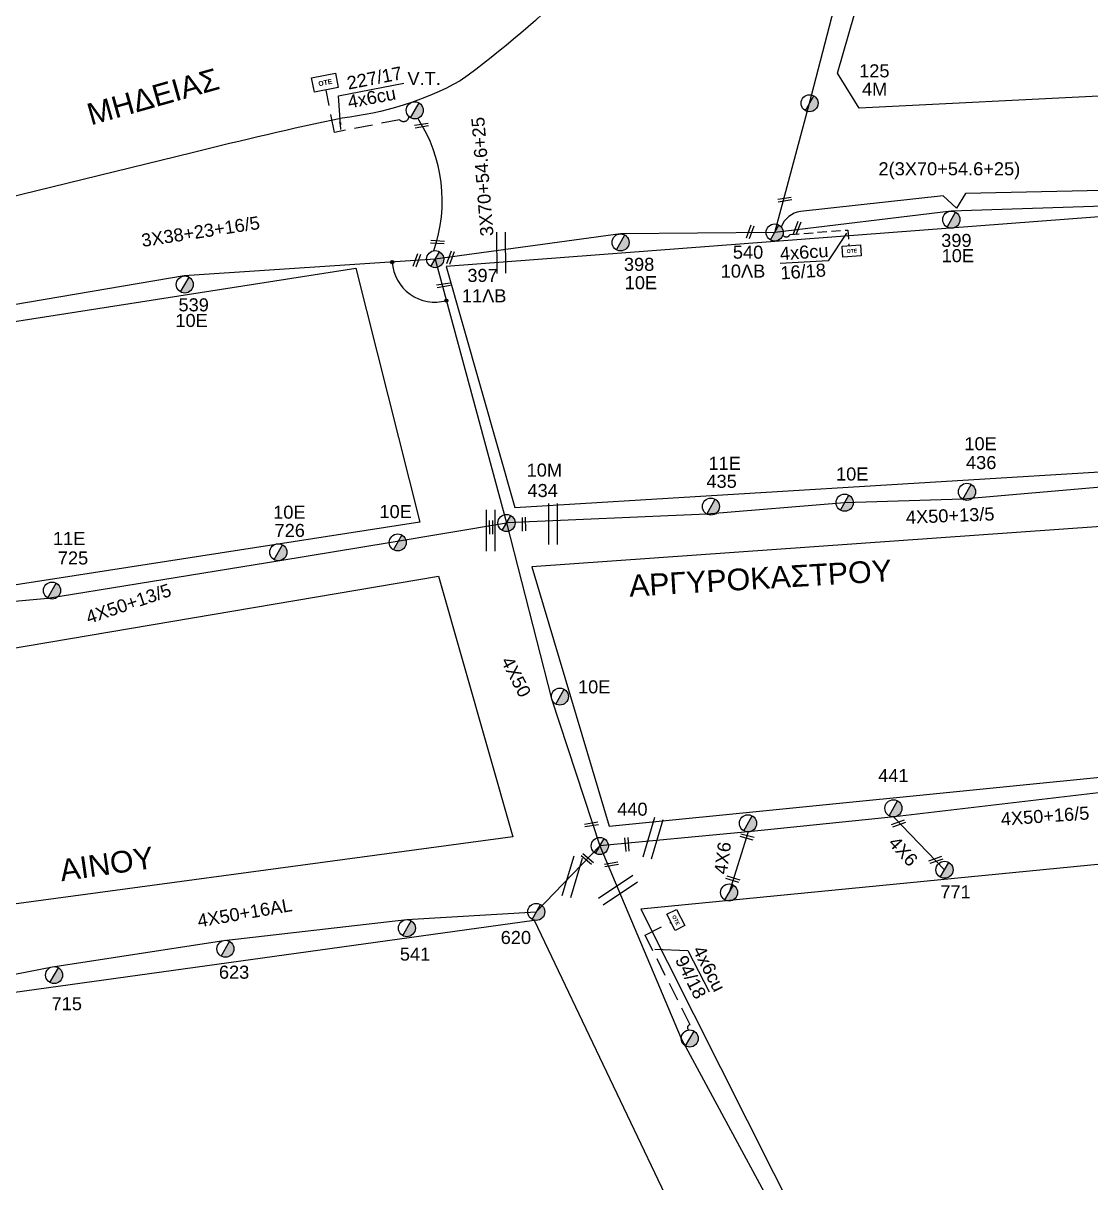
# Model space of a CAD drawing. Header units: millimetres. Extents: x 72 to 3039, y -786 to 786.
# Drawn here: x 783.6 to 931, y 312.3 to 472.4 of the extents above; entities that cross this region are included whole.
import ezdxf

# ---------------------------------------------------------------- set-up
doc = ezdxf.new("R2010")
doc.units = ezdxf.units.MM
doc.linetypes.add('DASHED', pattern=[19.05, 12.7, -6.35])
for name, color, linetype in [('Pillar OTE', 7, 'Continuous'), ('Άγνωστα', 7, 'Continuous'), ('Γέφυρες Εναέριου Δικτύου', 7, 'Continuous'), ('Γυμνά εναέρια ΧΤ (3Φ)   4x50AL', 7, 'Continuous'), ('Γυμνά εναέρια ΧΤ και ΦΟΠ (3Φ)   4x50+16AL', 7, 'Continuous'), ('Επιγραφές - Σχήματα', 7, 'Continuous'), ('Καλώδια ΧΤ   4x6AL', 7, 'DASHED'), ('Μηχανική τομή', 7, 'Continuous'), ('Στύλος ΦΜ', 7, 'Continuous'), ('Στύλος ΦΜ @ 1', 7, 'Continuous'), ('Συνδέσεις', 7, 'Continuous'), ('Συνεστραμμένα ΧΤ   3x70+54.6+25 AL', 7, 'SYN_LINE'), ('Τομή', 7, 'Continuous'), ('Υπόβαθρο ΔΕΗ', 7, 'Continuous'), ('Υπόγεια καλώδια Παροχών ΧΤ   4x50AL', 7, 'DASHED'), ('Υπόγεια καλώδια Παροχών ΧΤ   4x6', 7, 'DASHED')]:
    doc.layers.add(name, color=color, linetype=linetype)
doc.styles.get("Standard").update_dxf_attribs({"font": 'arial.ttf'})
doc.linetypes.add('SYN_LINE', pattern='A,0.5,-0.0001,["/\\/\\/\\/",Standard,S=0.1,R=0,X=0,Y=-0.05],-0.25', length=0.7501)
doc.dimstyles.new('ISO-25', dxfattribs={"dimtxt": 2.5, "dimasz": 2.5, "dimexe": 1.25, "dimexo": 0.625, "dimtad": 1, "dimtxsty": 'Standard', "dimcen": 2.5, "dimadec": 0, "dimazin": 0, "dimtfac": 1, "dimtmove": 0, "dimatfit": 3, "dimfxl": 1, "dimarcsym": 0})

# ---------------------------------------------------------------- blocks, each defined once
blk = doc.blocks.new('ΥΠΑΡΧΩΝ ΤΣΙΜΕΝΤΕΝΙΟΣ ΣΤΥΛΟΣ')
at = {"layer": 'Στύλος ΦΜ'}
blk.add_hatch(color=7, dxfattribs=at).paths.add_polyline_path([(-1.29, -2.28, 0.574793), (2.62, 0, 0.268822), (1.3, 2.27)])
at = {"layer": 'Στύλος ΦΜ', "color": 7}
blk.add_line((-1.29, -2.28), (1.3, 2.27), dxfattribs=at)
blk.add_circle((0, 0), 2.62, dxfattribs=at)
at = {"layer": 'Στύλος ΦΜ', "flags": 4}
for tag, p in [('ΑΡΙΘΜΟΣ', (-4.68, 8.05)), ('ΤΥΠΟΣ', (-4.91, 3.03))]:
    blk.add_attdef(tag, p, '', height=4, dxfattribs=at)
blk = doc.blocks.new('ΜΗΧΑΝΙΚΗ ΤΟΜΗ')
at = {"layer": 'Μηχανική τομή', "ltscale": 40}
for p, q in [((-1.89, 0.78), (1.89, 0.78)), ((1.89, 0), (-1.89, 0))]:
    blk.add_line(p, q, dxfattribs=at)
blk = doc.blocks.new('ΤΟΜΗ')
at = {"layer": 'Τομή', "ltscale": 40}
for p, q in [((-5.68, 0), (5.68, 0)), ((5.68, -2.33), (-5.68, -2.33))]:
    blk.add_line(p, q, dxfattribs=at)
blk = doc.blocks.new('_ΣΥΝΔΕΣΗ')
at = {"layer": 'Συνδέσεις', "linetype": 'SYN_LINE', "ltscale": 40}
blk.add_hatch(color=256, dxfattribs=at).paths.add_polyline_path([(0.5, -0.01, 1), (-0.5, -0.01, 1)])
at = {"layer": 'Συνδέσεις'}
blk.add_circle((0, -0.01), 0.5, dxfattribs=at)
blk = doc.blocks.new('PILLAR ΟΤΕ')
at = {"layer": 'Pillar OTE', "ltscale": 40}
blk.add_lwpolyline([(-3.31, 2.02), (3.39, 2.02), (3.39, -1.99), (-3.31, -1.99)], close=True, dxfattribs=at)
at = {"layer": 'Pillar OTE', "insert": (-1.81, 0.71), "char_height": 1.3575, "width": 109.961, "attachment_point": 1}
blk.add_mtext('{\\fArial|b1|i0|c161|p34;OTE}', dxfattribs=at)

msp = doc.modelspace()

# ---------------------------------------------------------------- linework, layer by layer
at = {"layer": 'Άγνωστα', "color": 1}
msp.add_lwpolyline([(887.35, 443.47), (892.16, 461.31), (895.81, 475.5), (902.6, 498.44), (908.41, 522.82), (917.59, 550.77)], dxfattribs=at)
at = {"layer": 'Άγνωστα', "color": 30, "ltscale": 15}
msp.add_lwpolyline([(887.35, 443.47), (887.34, 443.47), (866.06, 443.28), (840.47, 439.79)], dxfattribs=at)
at = {"layer": 'Άγνωστα', "color": 2}
msp.add_lwpolyline([(840.46, 439.79), (805.84, 437.47), (775.79, 432.38)], dxfattribs=at)
at = {"layer": 'Γέφυρες Εναέριου Δικτύου', "ltscale": 40}
msp.add_arc((840.46, 439.79), 5.94, 183.8337, 285.1436, dxfattribs=at)
at = {"layer": 'Γυμνά εναέρια ΧΤ (3Φ)   4x50AL', "color": 2}
msp.add_lwpolyline([(840.46, 439.79), (850.32, 403.37), (856.55, 379.11), (863.2, 358.78)], dxfattribs=at)
at = {"layer": 'Γυμνά εναέρια ΧΤ (3Φ)   4x50AL', "color": 27}
msp.add_lwpolyline([(944.62, 409.37), (913.3, 406.64), (897, 406.17), (877.96, 404.6), (850.32, 403.37)], dxfattribs=at)
at = {"layer": 'Γυμνά εναέρια ΧΤ (3Φ)   4x50AL', "color": 133}
msp.add_lwpolyline([(759.52, 390.5), (787, 393.01), (819.01, 398.17), (834.13, 400.68), (850.32, 403.37)], dxfattribs=at)
at = {"layer": 'Γυμνά εναέρια ΧΤ (3Φ)   4x50AL', "color": 30}
msp.add_lwpolyline([(863.2, 358.78), (874.45, 332.21), (893, 297.89), (903.38, 274.27), (917.45, 248.68)], dxfattribs=at)
at = {"layer": 'Γυμνά εναέρια ΧΤ και ΦΟΠ (3Φ)   4x50+16AL', "color": 6}
msp.add_lwpolyline([(946.11, 367.77), (903.87, 362.81), (883.66, 360.73), (863.2, 358.78)], dxfattribs=at)
at = {"layer": 'Γυμνά εναέρια ΧΤ και ΦΟΠ (3Φ)   4x50+16AL', "color": 1}
msp.add_lwpolyline([(766.55, 337.99), (787.64, 342.12), (811.32, 345.75), (836.57, 348.62), (854.43, 349.68), (863.2, 358.78)], dxfattribs=at)
at = {"layer": 'Καλώδια ΧΤ   4x6AL', "color": 6, "linetype": 'SYN_LINE', "ltscale": 13}
msp.add_lwpolyline([(903.73, 362.8), (910.79, 355.49)], dxfattribs=at)
at = {"layer": 'Καλώδια ΧΤ   4x6AL', "color": 6, "linetype": 'SYN_LINE', "ltscale": 11}
msp.add_lwpolyline([(883.66, 360.73), (881.05, 352.36)], dxfattribs=at)
at = {"layer": 'Συνεστραμμένα ΧΤ   3x70+54.6+25 AL', "color": 1, "ltscale": 20}
msp.add_lwpolyline([(941.08, 448.58), (938.91, 449.4), (913.68, 448.85), (912.42, 446.82), (910.6, 448.55), (890.92, 446.35, 0.291877), (888.26, 444.21, 0.94536)], format="xyb", dxfattribs=at)
at = {"layer": 'Συνεστραμμένα ΧΤ   3x70+54.6+25 AL', "color": 30, "ltscale": 20}
msp.add_lwpolyline([(941.18, 447.37), (911.7, 446.42), (887.35, 443.47)], dxfattribs=at)
at = {"layer": 'Συνεστραμμένα ΧΤ   3x70+54.6+25 AL', "color": 2, "linetype": 'SYN_LINE', "ltscale": 20}
msp.add_arc((820.47, 447.81), 20.98, 340.9481, 32.9775, dxfattribs=at)
at = {"layer": 'Υπόβαθρο ΔΕΗ'}
for points in [[(919.02, 549.27), (956.07, 539.29), (944.52, 499.84), (933.92, 462.38), (899.01, 460.65), (896.03, 465.47), (901.58, 484.83), (912.83, 525.83), (919.14, 549.24)], [(827.15, 462.31), (836.14, 464.06)], [(841.97, 438.76), (851.46, 405.5), (937.47, 410.74), (935.75, 445.9), (841.97, 438.76)], [(755.31, 426.96), (829.54, 438.55), (838.38, 403.48), (760.35, 391.37), (755.31, 426.96)], [(939.63, 369.02), (937.6, 403.27), (853.8, 397.33), (864.49, 361.5), (939.63, 369.02)], [(761.57, 382.58), (840.92, 396.03), (851.19, 360.03), (767.25, 348.73), (761.51, 382.57)], [(984.19, 361.31), (868.88, 350.06), (890.86, 306.34), (976.75, 316.16), (984.19, 361.31)]]:
    msp.add_lwpolyline(points, dxfattribs=at)
for points in [[(766.08, 444.5), (763.36, 451.63), (777.77, 495.81), (870.77, 493.32, -0.054303), (860.13, 478.25, -0.040621), (843.93, 464.4, -0.099481), (827.63, 459.27, 0.009682), (806.95, 454.46), (766.08, 444.5)], [(769.8, 336.85), (854.14, 348.53), (875.03, 304.73), (785.04, 285.49, 0.243065), (777.67, 289.72), (769.8, 336.85)]]:
    msp.add_lwpolyline(points, format="xyb", dxfattribs=at)
at = {"layer": 'Υπόγεια καλώδια Παροχών ΧΤ   4x6', "color": 2, "linetype": 'DASHED', "ltscale": 0.2}
msp.add_lwpolyline([(836.87, 459.46, -0.630068), (835.56, 459.03), (826.57, 457.28), (825.43, 463.13)], format="xyb", dxfattribs=at)
at = {"layer": 'Υπόγεια καλώδια Παροχών ΧΤ   4x6', "color": 30, "linetype": 'DASHED', "ltscale": 0.1}
msp.add_lwpolyline([(888.46, 443.09, 0.550942), (889.47, 443.2), (897.43, 443.81), (897.59, 441.67)], format="xyb", dxfattribs=at)
at = {"layer": 'Υπόγεια καλώδια Παροχών ΧΤ   4x6', "color": 30, "linetype": 'DASHED', "ltscale": 0.2}
msp.add_lwpolyline([(875.44, 333.38, -0.639141), (875.67, 334.11), (869.45, 346.48), (872.99, 348.26)], format="xyb", dxfattribs=at)

# ---------------------------------------------------------------- block references
at = {"layer": 'Pillar OTE'}
for p, xscale, yscale, zscale, rotation in [((825.24, 464.14), 0.5, 0.5, 0.5, 11.02155556552342), ((897.96, 440.91), 0.375, 0.375, 0.375, 4), ((873.68, 348.58), 0.375, 0.375, 0.375, 297)]:
    msp.add_blockref('PILLAR ΟΤΕ', p, dxfattribs=dict(at, xscale=xscale, yscale=yscale, zscale=zscale, rotation=rotation))
at = {"layer": 'Μηχανική τομή'}
for p, xscale, yscale, zscale, rotation in [((838.57, 458.42), 0.4999999999997565, 0.4999999999997565, 0.4999999999997565, 189.2976279951109), ((888.7, 448.21), 0.4999999999997565, 0.4999999999997565, 0.4999999999997565, 189.2976279951109), ((890.62, 444.01), 0.4999999999997221, 0.4999999999997221, 0.4999999999997221, 69.15980568804567), ((884.14, 443.48), 0.4999999999997221, 0.4999999999997221, 0.4999999999997221, 69.15980568804567), ((840.81, 442.34), 0.4999999999997891, 0.4999999999997891, 0.4999999999997891, 176.3026800636906), ((838.12, 439.56), 0.4999999999997221, 0.4999999999997221, 0.4999999999997221, 69.15980568804567), ((842.77, 439.93), 0.4999999999997221, 0.4999999999997221, 0.4999999999997221, 69.15980568804567), ((841.61, 436.38), 0.4999999999997565, 0.4999999999997565, 0.4999999999997565, 189.2976279951109), ((848, 402.75), 0.4999999999997626, 0.4999999999997626, 0.4999999999997626, 270.9502137130036), ((852.53, 403.2), 0.4999999999997626, 0.4999999999997626, 0.4999999999997626, 270.9502137130036), ((862.01, 361.95), 0.4999999999997565, 0.4999999999997565, 0.4999999999997565, 189.2976279951109), ((904.38, 362.07), 0.4999999999997847, 0.4999999999997847, 0.4999999999997847, 198.6449932589422), ((883.58, 360.22), 0.4999999999997822, 0.4999999999997822, 0.4999999999997822, 164.9717433697002), ((867.14, 358.99), 0.4999999999998601, 0.4999999999998601, 0.4999999999998601, 94.43103470912192), ((861.59, 357.13), 0.4999999999997625, 0.4999999999997625, 0.4999999999997625, 139.9349860228055), ((909.53, 357.05), 0.4999999999997847, 0.4999999999997847, 0.4999999999997847, 198.6449932589422), ((864.77, 356.44), 0.4999999999997565, 0.4999999999997565, 0.4999999999997565, 189.2976279951109), ((881.62, 354.38), 0.4999999999997747, 0.4999999999997747, 0.4999999999997747, 162.7200167202136)]:
    msp.add_blockref('ΜΗΧΑΝΙΚΗ ΤΟΜΗ', p, dxfattribs=dict(at, xscale=xscale, yscale=yscale, zscale=zscale, rotation=rotation))
at = {"layer": 'Στύλος ΦΜ @ 1', "ltscale": 40}
ref = msp.add_blockref('ΥΠΑΡΧΩΝ ΤΣΙΜΕΝΤΕΝΙΟΣ ΣΤΥΛΟΣ', (892.16, 461.31), dxfattribs=dict(at, xscale=0.4499999999998181, yscale=0.4499999999998181, zscale=0.4499999999998181))
ref.add_attrib('ΤΥΠΟΣ', '4M', (899.4, 462.35), dxfattribs={"layer": 'Στύλος ΦΜ', "height": 1.8, "flags": 4})
ref.add_attrib('ΑΡΙΘΜΟΣ', '125', (899, 464.88), dxfattribs={"layer": 'Στύλος ΦΜ', "height": 1.8, "flags": 4})
ref = msp.add_blockref('ΥΠΑΡΧΩΝ ΤΣΙΜΕΝΤΕΝΙΟΣ ΣΤΥΛΟΣ', (837.66, 460.33), dxfattribs=dict(at, xscale=0.4499999999998181, yscale=0.4499999999998181, zscale=0.4499999999998181))
ref.add_attrib('ΤΥΠΟΣ', 'V.T.', (836.65, 463.83), dxfattribs={"layer": 'Στύλος ΦΜ', "height": 1.8, "flags": 4})
ref = msp.add_blockref('ΥΠΑΡΧΩΝ ΤΣΙΜΕΝΤΕΝΙΟΣ ΣΤΥΛΟΣ', (911.73, 445.24), dxfattribs=dict(at, xscale=0.4499999999998181, yscale=0.4499999999998181, zscale=0.4499999999998181))
ref.add_attrib('ΤΥΠΟΣ', '10Ε', (910.39, 439.37), dxfattribs={"layer": 'Στύλος ΦΜ', "height": 1.8, "flags": 4})
ref.add_attrib('ΑΡΙΘΜΟΣ', '399', (910.33, 441.47), dxfattribs={"layer": 'Στύλος ΦΜ', "height": 1.8, "flags": 4})
ref = msp.add_blockref('ΥΠΑΡΧΩΝ ΤΣΙΜΕΝΤΕΝΙΟΣ ΣΤΥΛΟΣ', (887.34, 443.47), dxfattribs=dict(at, xscale=0.4499999999998181, yscale=0.4499999999998181, zscale=0.4499999999998181))
ref.add_attrib('ΤΥΠΟΣ', '10ΛΒ', (879.89, 437.24), dxfattribs={"layer": 'Στύλος ΦΜ', "height": 1.8, "flags": 4})
ref.add_attrib('ΑΡΙΘΜΟΣ', '540', (881.57, 439.85), dxfattribs={"layer": 'Στύλος ΦΜ', "height": 1.8, "flags": 4})
ref = msp.add_blockref('ΥΠΑΡΧΩΝ ΤΣΙΜΕΝΤΕΝΙΟΣ ΣΤΥΛΟΣ', (866.07, 442.1), dxfattribs=dict(at, xscale=0.4499999999998181, yscale=0.4499999999998181, zscale=0.4499999999998181))
ref.add_attrib('ΤΥΠΟΣ', '10Ε', (866.64, 435.64), dxfattribs={"layer": 'Στύλος ΦΜ', "height": 1.8, "flags": 4})
ref.add_attrib('ΑΡΙΘΜΟΣ', '398', (866.53, 438.17), dxfattribs={"layer": 'Στύλος ΦΜ', "height": 1.8, "flags": 4})
ref = msp.add_blockref('ΥΠΑΡΧΩΝ ΤΣΙΜΕΝΤΕΝΙΟΣ ΣΤΥΛΟΣ', (840.47, 439.79), dxfattribs=dict(at, xscale=0.4499999999998181, yscale=0.4499999999998181, zscale=0.4499999999998181))
ref.add_attrib('ΤΥΠΟΣ', '11ΛΒ', (844.16, 433.83), dxfattribs={"layer": 'Στύλος ΦΜ', "height": 1.8, "flags": 4})
ref.add_attrib('ΑΡΙΘΜΟΣ', '397', (844.92, 436.64), dxfattribs={"layer": 'Στύλος ΦΜ', "height": 1.8, "flags": 4})
ref = msp.add_blockref('ΥΠΑΡΧΩΝ ΤΣΙΜΕΝΤΕΝΙΟΣ ΣΤΥΛΟΣ', (805.91, 436.29), dxfattribs=dict(at, xscale=0.4499999999998181, yscale=0.4499999999998181, zscale=0.4499999999998181))
ref.add_attrib('ΤΥΠΟΣ', '10Ε', (804.61, 430.42), dxfattribs={"layer": 'Στύλος ΦΜ', "height": 1.8, "flags": 4})
ref.add_attrib('ΑΡΙΘΜΟΣ', '539', (805.04, 432.58), dxfattribs={"layer": 'Στύλος ΦΜ', "height": 1.8, "flags": 4})
ref = msp.add_blockref('ΥΠΑΡΧΩΝ ΤΣΙΜΕΝΤΕΝΙΟΣ ΣΤΥΛΟΣ', (913.89, 407.67), dxfattribs=dict(at, xscale=0.4499999999998181, yscale=0.4499999999998181, zscale=0.4499999999998181))
ref.add_attrib('ΤΥΠΟΣ', '10Ε', (913.53, 413.41), dxfattribs={"layer": 'Στύλος ΦΜ', "height": 1.8, "flags": 4})
ref.add_attrib('ΑΡΙΘΜΟΣ', '436', (913.75, 410.81), dxfattribs={"layer": 'Στύλος ΦΜ', "height": 1.8, "flags": 4})
ref = msp.add_blockref('ΥΠΑΡΧΩΝ ΤΣΙΜΕΝΤΕΝΙΟΣ ΣΤΥΛΟΣ', (850.32, 403.37), dxfattribs=dict(at, xscale=0.4499999999998181, yscale=0.4499999999998181, zscale=0.4499999999998181))
ref.add_attrib('ΤΥΠΟΣ', '10Μ', (853.1, 409.77), dxfattribs={"layer": 'Στύλος ΦΜ', "height": 1.8, "flags": 4})
ref.add_attrib('ΑΡΙΘΜΟΣ', '434', (853.21, 406.95), dxfattribs={"layer": 'Στύλος ΦΜ', "height": 1.8, "flags": 4})
ref = msp.add_blockref('ΥΠΑΡΧΩΝ ΤΣΙΜΕΝΤΕΝΙΟΣ ΣΤΥΛΟΣ', (878.54, 405.63), dxfattribs=dict(at, xscale=0.4499999999998181, yscale=0.4499999999998181, zscale=0.4499999999998181))
ref.add_attrib('ΤΥΠΟΣ', '11Ε', (878.2, 410.7), dxfattribs={"layer": 'Στύλος ΦΜ', "height": 1.8, "flags": 4})
ref.add_attrib('ΑΡΙΘΜΟΣ', '435', (877.92, 408.22), dxfattribs={"layer": 'Στύλος ΦΜ', "height": 1.8, "flags": 4})
ref = msp.add_blockref('ΥΠΑΡΧΩΝ ΤΣΙΜΕΝΤΕΝΙΟΣ ΣΤΥΛΟΣ', (897, 406.17), dxfattribs=dict(at, xscale=0.4499999999998181, yscale=0.4499999999998181, zscale=0.4499999999998181))
ref.add_attrib('ΤΥΠΟΣ', '10Ε', (895.81, 409.23), dxfattribs={"layer": 'Στύλος ΦΜ', "height": 1.8, "flags": 4})
ref = msp.add_blockref('ΥΠΑΡΧΩΝ ΤΣΙΜΕΝΤΕΝΙΟΣ ΣΤΥΛΟΣ', (818.82, 399.33), dxfattribs=dict(at, xscale=0.4499999999998181, yscale=0.4499999999998181, zscale=0.4499999999998181))
ref.add_attrib('ΤΥΠΟΣ', '10Ε', (818.11, 403.96), dxfattribs={"layer": 'Στύλος ΦΜ', "height": 1.8, "flags": 4})
ref.add_attrib('ΑΡΙΘΜΟΣ', '726', (818.3, 401.44), dxfattribs={"layer": 'Στύλος ΦΜ', "height": 1.8, "flags": 4})
ref = msp.add_blockref('ΥΠΑΡΧΩΝ ΤΣΙΜΕΝΤΕΝΙΟΣ ΣΤΥΛΟΣ', (835.31, 400.68), dxfattribs=dict(at, xscale=0.4499999999998181, yscale=0.4499999999998181, zscale=0.4499999999998181))
ref.add_attrib('ΤΥΠΟΣ', '10Ε', (832.78, 404.04), dxfattribs={"layer": 'Στύλος ΦΜ', "height": 1.8, "flags": 4})
ref = msp.add_blockref('ΥΠΑΡΧΩΝ ΤΣΙΜΕΝΤΕΝΙΟΣ ΣΤΥΛΟΣ', (787.58, 394.04), dxfattribs=dict(at, xscale=0.4499999999998181, yscale=0.4499999999998181, zscale=0.4499999999998181))
ref.add_attrib('ΤΥΠΟΣ', '11Ε', (787.71, 400.33), dxfattribs={"layer": 'Στύλος ΦΜ', "height": 1.8, "flags": 4})
ref.add_attrib('ΑΡΙΘΜΟΣ', '725', (788.38, 397.64), dxfattribs={"layer": 'Στύλος ΦΜ', "height": 1.8, "flags": 4})
ref = msp.add_blockref('ΥΠΑΡΧΩΝ ΤΣΙΜΕΝΤΕΝΙΟΣ ΣΤΥΛΟΣ', (857.69, 379.4), dxfattribs=dict(at, xscale=0.4499999999998181, yscale=0.4499999999998181, zscale=0.4499999999998181))
ref.add_attrib('ΤΥΠΟΣ', '10Ε', (860.19, 379.85), dxfattribs={"layer": 'Στύλος ΦΜ', "height": 1.8, "flags": 4})
ref = msp.add_blockref('ΥΠΑΡΧΩΝ ΤΣΙΜΕΝΤΕΝΙΟΣ ΣΤΥΛΟΣ', (903.73, 363.98), dxfattribs=dict(at, xscale=0.4499999999998181, yscale=0.4499999999998181, zscale=0.4499999999998181))
ref.add_attrib('ΑΡΙΘΜΟΣ', '441', (901.62, 367.6), dxfattribs={"layer": 'Στύλος ΦΜ', "height": 1.8, "flags": 4})
ref = msp.add_blockref('ΥΠΑΡΧΩΝ ΤΣΙΜΕΝΤΕΝΙΟΣ ΣΤΥΛΟΣ', (863.2, 358.78), dxfattribs=dict(at, xscale=0.4499999999998181, yscale=0.4499999999998181, zscale=0.4499999999998181))
ref.add_attrib('ΑΡΙΘΜΟΣ', '440', (865.6, 362.96), dxfattribs={"layer": 'Στύλος ΦΜ', "height": 1.8, "flags": 4})
at = {"layer": 'Στύλος ΦΜ @ 1', "ltscale": 40, "xscale": 0.4499999999998181, "yscale": 0.4499999999998181, "zscale": 0.4499999999998181}
for p in [(883.66, 361.91), (881.05, 352.36), (875.62, 332.21)]:
    msp.add_blockref('ΥΠΑΡΧΩΝ ΤΣΙΜΕΝΤΕΝΙΟΣ ΣΤΥΛΟΣ', p, dxfattribs=at)
at = {"layer": 'Στύλος ΦΜ @ 1', "ltscale": 40}
ref = msp.add_blockref('ΥΠΑΡΧΩΝ ΤΣΙΜΕΝΤΕΝΙΟΣ ΣΤΥΛΟΣ', (910.79, 355.5), dxfattribs=dict(at, xscale=0.4499999999998181, yscale=0.4499999999998181, zscale=0.4499999999998181))
ref.add_attrib('ΑΡΙΘΜΟΣ', '771', (910.21, 351.54), dxfattribs={"layer": 'Στύλος ΦΜ', "height": 1.8, "flags": 4})
ref = msp.add_blockref('ΥΠΑΡΧΩΝ ΤΣΙΜΕΝΤΕΝΙΟΣ ΣΤΥΛΟΣ', (854.43, 349.68), dxfattribs=dict(at, xscale=0.4499999999998181, yscale=0.4499999999998181, zscale=0.4499999999998181))
ref.add_attrib('ΑΡΙΘΜΟΣ', '620', (849.52, 345.25), dxfattribs={"layer": 'Στύλος ΦΜ', "height": 1.8, "flags": 4})
ref = msp.add_blockref('ΥΠΑΡΧΩΝ ΤΣΙΜΕΝΤΕΝΙΟΣ ΣΤΥΛΟΣ', (836.57, 347.44), dxfattribs=dict(at, xscale=0.4499999999998181, yscale=0.4499999999998181, zscale=0.4499999999998181))
ref.add_attrib('ΑΡΙΘΜΟΣ', '541', (835.6, 342.96), dxfattribs={"layer": 'Στύλος ΦΜ', "height": 1.8, "flags": 4})
ref = msp.add_blockref('ΥΠΑΡΧΩΝ ΤΣΙΜΕΝΤΕΝΙΟΣ ΣΤΥΛΟΣ', (811.52, 344.59), dxfattribs=dict(at, xscale=0.4499999999998181, yscale=0.4499999999998181, zscale=0.4499999999998181))
ref.add_attrib('ΑΡΙΘΜΟΣ', '623', (810.62, 340.46), dxfattribs={"layer": 'Στύλος ΦΜ', "height": 1.8, "flags": 4})
ref = msp.add_blockref('ΥΠΑΡΧΩΝ ΤΣΙΜΕΝΤΕΝΙΟΣ ΣΤΥΛΟΣ', (787.87, 340.96), dxfattribs=dict(at, xscale=0.4499999999998181, yscale=0.4499999999998181, zscale=0.4499999999998181))
ref.add_attrib('ΑΡΙΘΜΟΣ', '715', (787.52, 336.11), dxfattribs={"layer": 'Στύλος ΦΜ', "height": 1.8, "flags": 4})
at = {"layer": 'Συνδέσεις', "xscale": 0.4499999999998181, "yscale": 0.4499999999998181, "zscale": 0.4499999999998181}
for p in [(834.54, 439.39), (842.02, 434.06)]:
    msp.add_blockref('_ΣΥΝΔΕΣΗ', p, dxfattribs=at)
at = {"layer": 'Τομή'}
for p, xscale, yscale, zscale, rotation in [((850.16, 440.68), 0.4999999999999983, 0.4999999999999983, 0.4999999999999983, 270.6008393615219), ((847.56, 402.32), 0.4999999999999896, 0.4999999999999896, 0.4999999999999896, 90), ((856.15, 403.24), 0.4999999999999896, 0.4999999999999896, 0.4999999999999896, 90), ((871.1, 359.69), 0.4999999999999896, 0.4999999999999896, 0.4999999999999896, 253.4385451203545), ((859.95, 354.35), 0.4999999999999896, 0.4999999999999896, 0.4999999999999896, 253.4385451203545), ((865.39, 353.18), 0.5000000000000017, 0.5000000000000017, 0.5000000000000017, 33.89101131148263)]:
    msp.add_blockref('ΤΟΜΗ', p, dxfattribs=dict(at, xscale=xscale, yscale=yscale, zscale=zscale, rotation=rotation))

# ---------------------------------------------------------------- texts
at = {"layer": 'Άγνωστα', "insert": (799.79, 443.24), "char_height": 1.8, "width": 16.2172, "attachment_point": 1, "rotation": 8.7423}
msp.add_mtext('3X38+23+16/5', dxfattribs=at)
at = {"layer": 'Γυμνά εναέρια ΧΤ (3Φ)   4x50AL', "char_height": 1.8, "attachment_point": 1}
for s, insert, width, rotation in [('4X50+13/5', (905.42, 405.05), 36.4294, 2.2748), ('4X50+13/5', (792.06, 391.12), 36.4294, 18.8271), ('4X50', (851.11, 385.15), 16.2172, 297.1841)]:
    msp.add_mtext(s, dxfattribs=dict(at, insert=insert, width=width, rotation=rotation))
at = {"layer": 'Γυμνά εναέρια ΧΤ και ΦΟΠ (3Φ)   4x50+16AL', "char_height": 1.8, "width": 36.4294, "attachment_point": 1}
for s, insert, rotation in [('4X50+16/5', (918.5, 363.38), 4.0978), ('4X50+16AL', (807.52, 349.31), 9.8989)]:
    msp.add_mtext(s, dxfattribs=dict(at, insert=insert, rotation=rotation))
at = {"layer": 'Επιγραφές - Σχήματα', "char_height": 3, "attachment_point": 1}
for s, insert, width, rotation in [('MHΔEIAΣ', (792.13, 461.13), 16.2172, 15.8129), ('APΓYPOKAΣTPOY', (867.15, 396.18), 16.2172, 3.3974), ('AINOY', (788.46, 356.87), 30.3001, 8.1561)]:
    msp.add_mtext(s, dxfattribs=dict(at, insert=insert, width=width, rotation=rotation))
at = {"layer": 'Καλώδια ΧΤ   4x6AL', "char_height": 1.8, "width": 16.2172, "attachment_point": 1}
for insert, rotation in [((878.96, 355.02), 82.413), ((904.25, 360.31), 312.3874)]:
    msp.add_mtext('4X6', dxfattribs=dict(at, insert=insert, rotation=rotation))
at = {"layer": 'Συνεστραμμένα ΧΤ   3x70+54.6+25 AL', "insert": (846.74, 442.88), "char_height": 1.8, "width": 16.2172, "attachment_point": 1, "rotation": 94.4871}
msp.add_mtext('3X70+54.6+25', dxfattribs=at)
at = {"layer": 'Συνεστραμμένα ΧΤ   3x70+54.6+25 AL', "insert": (901.67, 453.16), "char_height": 1.8, "width": 16.2172, "attachment_point": 1}
msp.add_mtext('2(3X70+54.6+25)', dxfattribs=at)
at = {"layer": 'Υπόγεια καλώδια Παροχών ΧΤ   4x50AL', "color": 7, "ltscale": 0.2, "char_height": 1.8, "attachment_point": 1}
for s, insert, rotation in [('227/17', (828.15, 464.95), 11), ('4x6cu', (828.24, 462.34), 11), ('4x6cu', (888, 441.42), 4), ('16/18', (888.07, 438.77), 4), ('4x6cu', (877.58, 345.25), 297), ('94/18', (875.14, 343.89), 297)]:
    msp.add_mtext_dynamic_manual_height_columns(s, width=1.8, gutter_width=12.5, heights=[0.118], dxfattribs=dict(at, insert=insert, rotation=rotation))

# ---------------------------------------------------------------- leaders
at = {"layer": 'Επιγραφές - Σχήματα', "ltscale": 40}
msp.add_leader([(827.43, 457.67), (827.15, 462.31)], dimstyle='ISO-25', override={"dimasz": 1, "dimtad": 0}, dxfattribs=at)
at = {"layer": 'Επιγραφές - Σχήματα'}
for points, override in [([(897.26, 443.36), (894.72, 439.57), (888.11, 439.19)], {"dimasz": 0.1, "dimgap": 0.625, "dimtad": 0}), ([(870.78, 344.52), (875.34, 344.36), (878.28, 338.66)], {"dimasz": 0.5, "dimgap": 0.625, "dimtad": 0})]:
    msp.add_leader(points, dimstyle='ISO-25', override=override, dxfattribs=at)

doc.saveas('drawing.dxf')
